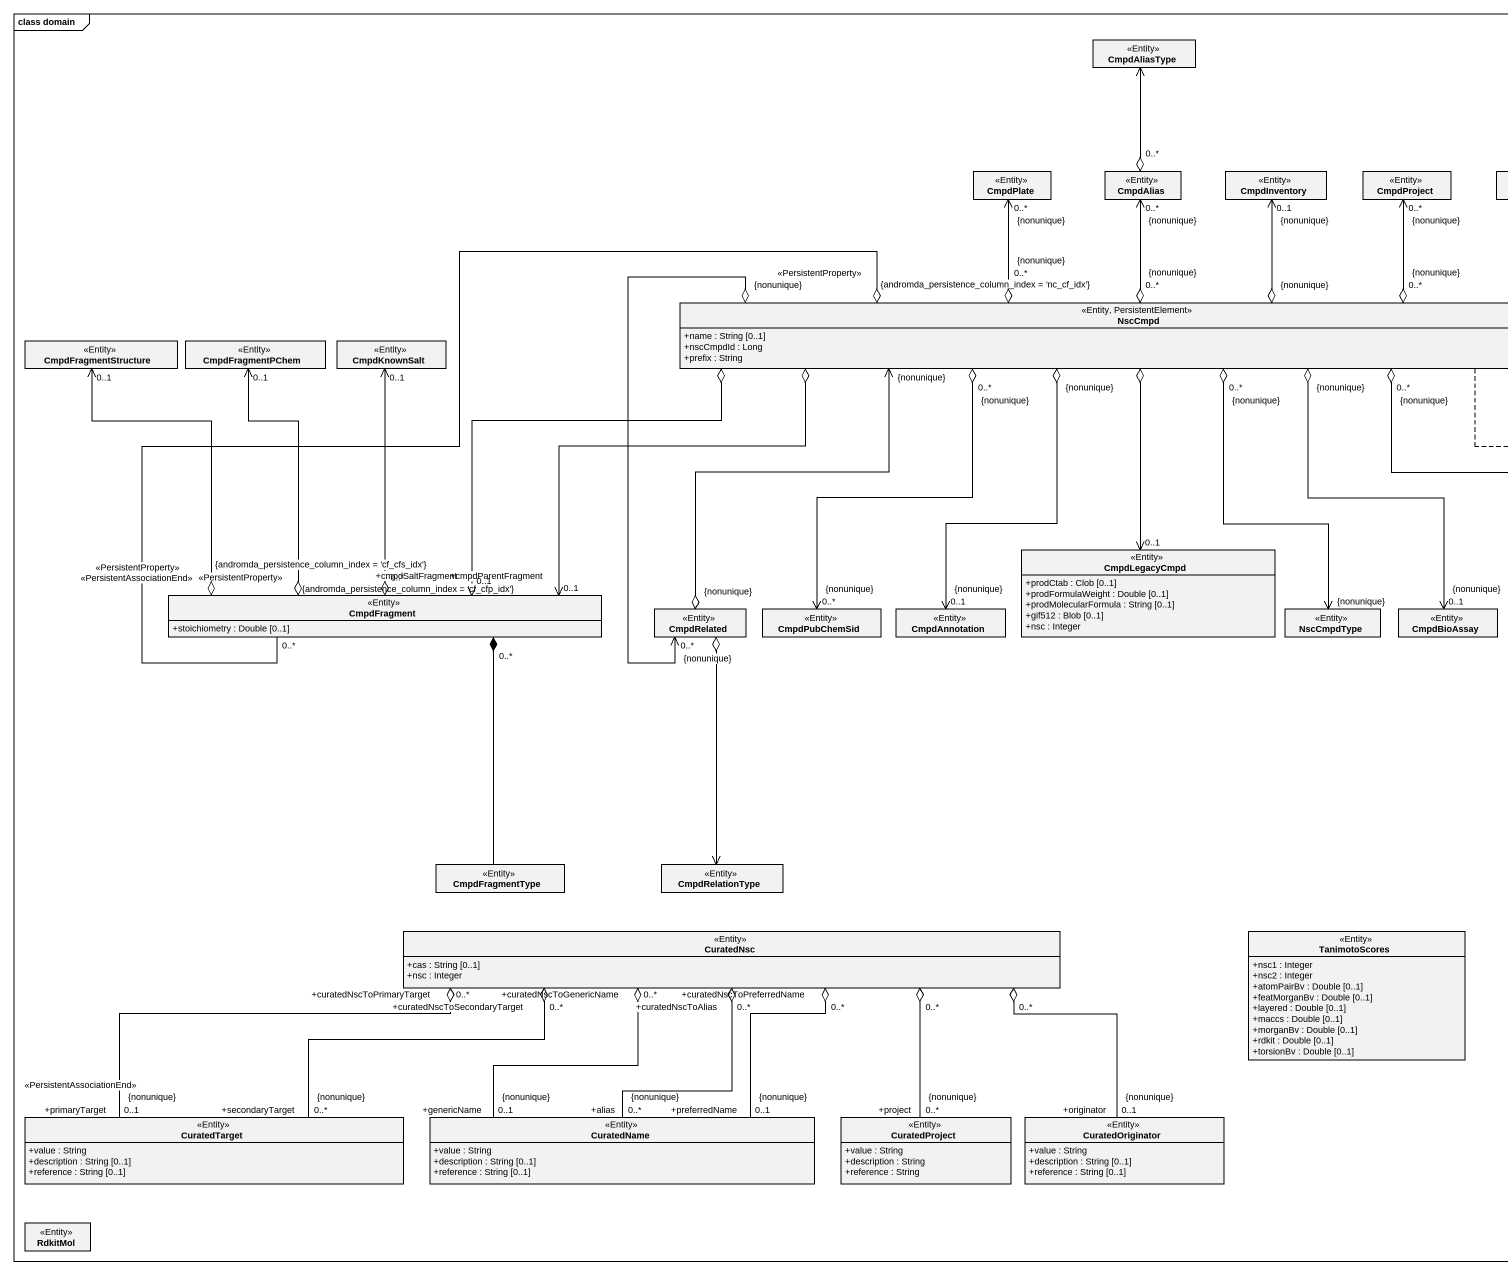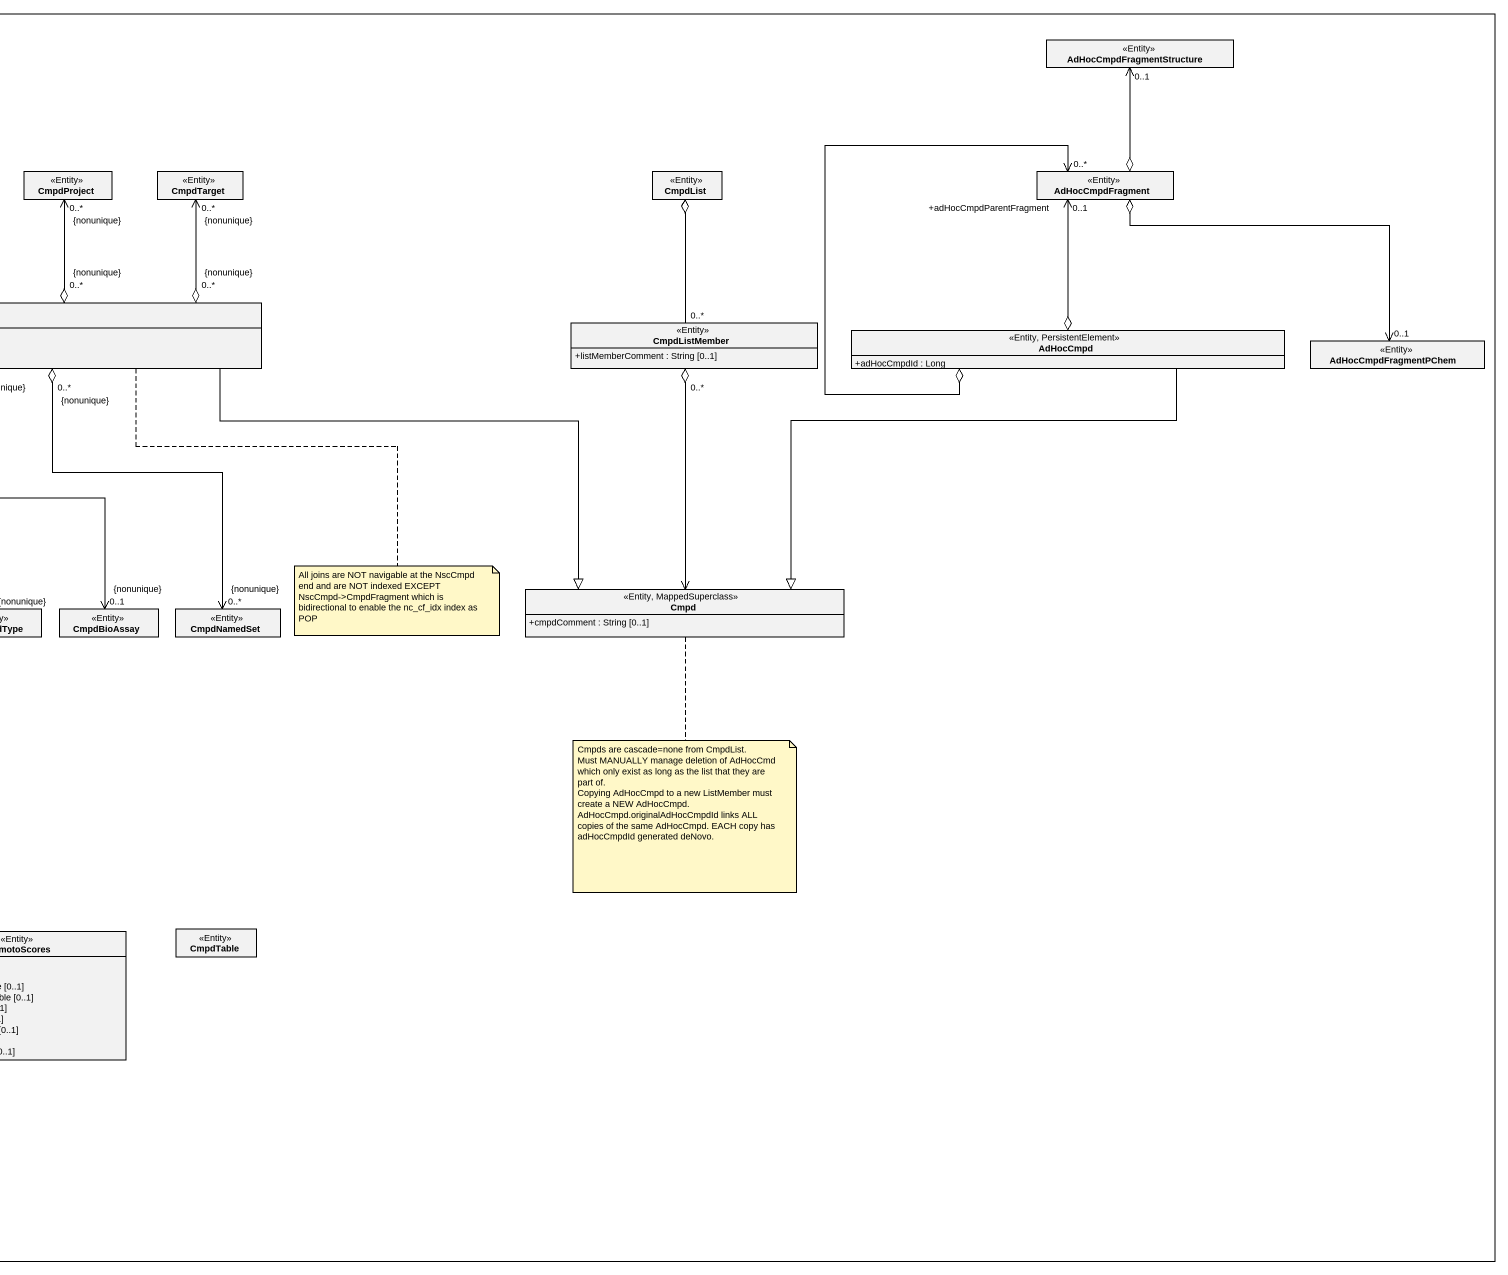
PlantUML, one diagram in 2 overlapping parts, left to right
@startuml
mainframe class domain
hide circle
hide empty members
skinparam classAttributeIconSize 0
class CmpdAliasType <<Entity>>
class AdHocCmpdFragmentStructure <<Entity>>
class CmpdPlate <<Entity>>
class CmpdAlias <<Entity>>
class CmpdInventory <<Entity>>
class CmpdProject <<Entity>>
class CmpdTarget <<Entity>>
class CmpdList <<Entity>>
class AdHocCmpdFragment <<Entity>>
class NscCmpd <<Entity, PersistentElement>> {
  +name : String [0..1]
  +nscCmpdId : Long
  +prefix : String
}
class CmpdFragmentStructure <<Entity>>
class CmpdFragmentPChem <<Entity>>
class CmpdKnownSalt <<Entity>>
class CmpdListMember <<Entity>> {
  +listMemberComment : String [0..1]
}
class AdHocCmpd <<Entity, PersistentElement>> {
  +adHocCmpdId : Long
}
class AdHocCmpdFragmentPChem <<Entity>>
class CmpdLegacyCmpd <<Entity>> {
  +prodCtab : Clob [0..1]
  +prodFormulaWeight : Double [0..1]
  +prodMolecularFormula : String [0..1]
  +gif512 : Blob [0..1]
  +nsc : Integer
}
class CmpdFragment <<Entity>> {
  +stoichiometry : Double [0..1]
}
class CmpdRelated <<Entity>>
class CmpdPubChemSid <<Entity>>
class CmpdAnnotation <<Entity>>
class NscCmpdType <<Entity>>
class CmpdBioAssay <<Entity>>
class CmpdNamedSet <<Entity>>
class Cmpd <<Entity, MappedSuperclass>> {
  +cmpdComment : String [0..1]
}
class CmpdFragmentType <<Entity>>
class CmpdRelationType <<Entity>>
class CuratedNsc <<Entity>> {
  +cas : String [0..1]
  +nsc : Integer
}
class TanimotoScores <<Entity>> {
  +nsc1 : Integer
  +nsc2 : Integer
  +atomPairBv : Double [0..1]
  +featMorganBv : Double [0..1]
  +layered : Double [0..1]
  +maccs : Double [0..1]
  +morganBv : Double [0..1]
  +rdkit : Double [0..1]
  +torsionBv : Double [0..1]
}
class CmpdTable <<Entity>>
class CuratedTarget <<Entity>> {
  +value : String
  +description : String [0..1]
  +reference : String [0..1]
}
class CuratedName <<Entity>> {
  +value : String
  +description : String [0..1]
  +reference : String [0..1]
}
class CuratedProject <<Entity>> {
  +value : String
  +description : String
  +reference : String
}
class CuratedOriginator <<Entity>> {
  +value : String
  +description : String [0..1]
  +reference : String [0..1]
}
class RdkitMol <<Entity>>
CmpdAliasType <--o "0..*" CmpdAlias
AdHocCmpdFragmentStructure "0..1" <--o AdHocCmpdFragment
CmpdPlate "0..*\n{nonunique}" <--o "0..*\n{nonunique}" NscCmpd
CmpdAlias "0..*\n{nonunique}" <--o "0..*\n{nonunique}" NscCmpd
CmpdInventory "0..1\n{nonunique}" <--o "{nonunique}" NscCmpd
CmpdProject "0..*\n{nonunique}" <-left-o "0..*\n{nonunique}" NscCmpd
CmpdTarget "0..*\n{nonunique}" <-left-o "0..*\n{nonunique}" NscCmpd
CmpdList o-- "0..*" CmpdListMember
AdHocCmpdFragment "+adHocCmpdParentFragment\n0..1" <--o AdHocCmpd
AdHocCmpdFragment o-right-> "0..1" AdHocCmpdFragmentPChem
NscCmpd o--> "0..1" CmpdLegacyCmpd
NscCmpd o-left-> "+cmpdParentFragment\n0..1" CmpdFragment
NscCmpd o-left-> "+cmpdSaltFragment\n0..1" CmpdFragment
NscCmpd "{nonunique}" <--o "{nonunique}" CmpdRelated
NscCmpd "0..*\n{nonunique}" o--> "0..*\n{nonunique}" CmpdPubChemSid
NscCmpd "{nonunique}" o--> "0..1\n{nonunique}" CmpdAnnotation
NscCmpd "0..*\n{nonunique}" o--> "{nonunique}" NscCmpdType
NscCmpd "{nonunique}" o--> "0..1\n{nonunique}" CmpdBioAssay
NscCmpd "0..*\n{nonunique}" o--> "0..*\n{nonunique}" CmpdNamedSet
NscCmpd -right-|> Cmpd
CmpdFragmentStructure "0..1" <--o "<<PersistentProperty>> <<PersistentAssociationEnd>>\n{andromda_persistence_column_index = 'cf_cfs_idx'}" CmpdFragment
CmpdFragmentPChem "0..1" <--o "<<PersistentProperty>>\n{andromda_persistence_column_index = 'cf_cfp_idx'}" CmpdFragment
CmpdKnownSalt "0..1" <--o "0..*" CmpdFragment
CmpdListMember "0..*" o--> Cmpd
AdHocCmpd o-up-> "0..*" AdHocCmpdFragment
AdHocCmpd --|> Cmpd
CmpdFragment "0..*" -right-o "<<PersistentProperty>>\n{andromda_persistence_column_index = 'nc_cf_idx'}" NscCmpd
CmpdFragment "0..*" *-- CmpdFragmentType
CmpdRelated "0..*\n{nonunique}" <-up-o "{nonunique}" NscCmpd
CmpdRelated o--> CmpdRelationType
CuratedNsc "0..*\n+curatedNscToSecondaryTarget" o-left- "0..*\n+secondaryTarget\n{nonunique}" CuratedTarget
CuratedNsc "0..*\n+curatedNscToPrimaryTarget" o-left- "+primaryTarget\n0..1\n{nonunique}\n<<PersistentAssociationEnd>>" CuratedTarget
CuratedNsc "0..*\n+curatedNscToAlias" o-- "0..*\n+alias\n{nonunique}" CuratedName
CuratedNsc "0..*\n+curatedNscToPreferredName" o-- "0..1\n+preferredName\n{nonunique}" CuratedName
CuratedNsc "0..*\n+curatedNscToGenericName" o-- "+genericName\n0..1\n{nonunique}" CuratedName
CuratedNsc "0..*" o-- "+project\n0..*\n{nonunique}" CuratedProject
CuratedNsc "0..*" o-right- "0..1\n+originator\n{nonunique}" CuratedOriginator
note right of NscCmpd : All joins are NOT navigable at the NscCmpd end and are NOT indexed EXCEPT NscCmpd->CmpdFragment which is bidirectional to enable the nc_cf_idx index as POP
note bottom of Cmpd
  Cmpds are cascade=none from CmpdList.
  Must MANUALLY manage deletion of AdHocCmd which only exist as long as the list that they are part of.
  Copying AdHocCmpd to a new ListMember must create a NEW AdHocCmpd.
  AdHocCmpd.originalAdHocCmpdId links ALL copies of the same AdHocCmpd. EACH copy has adHocCmpdId generated deNovo.
end note
@enduml
